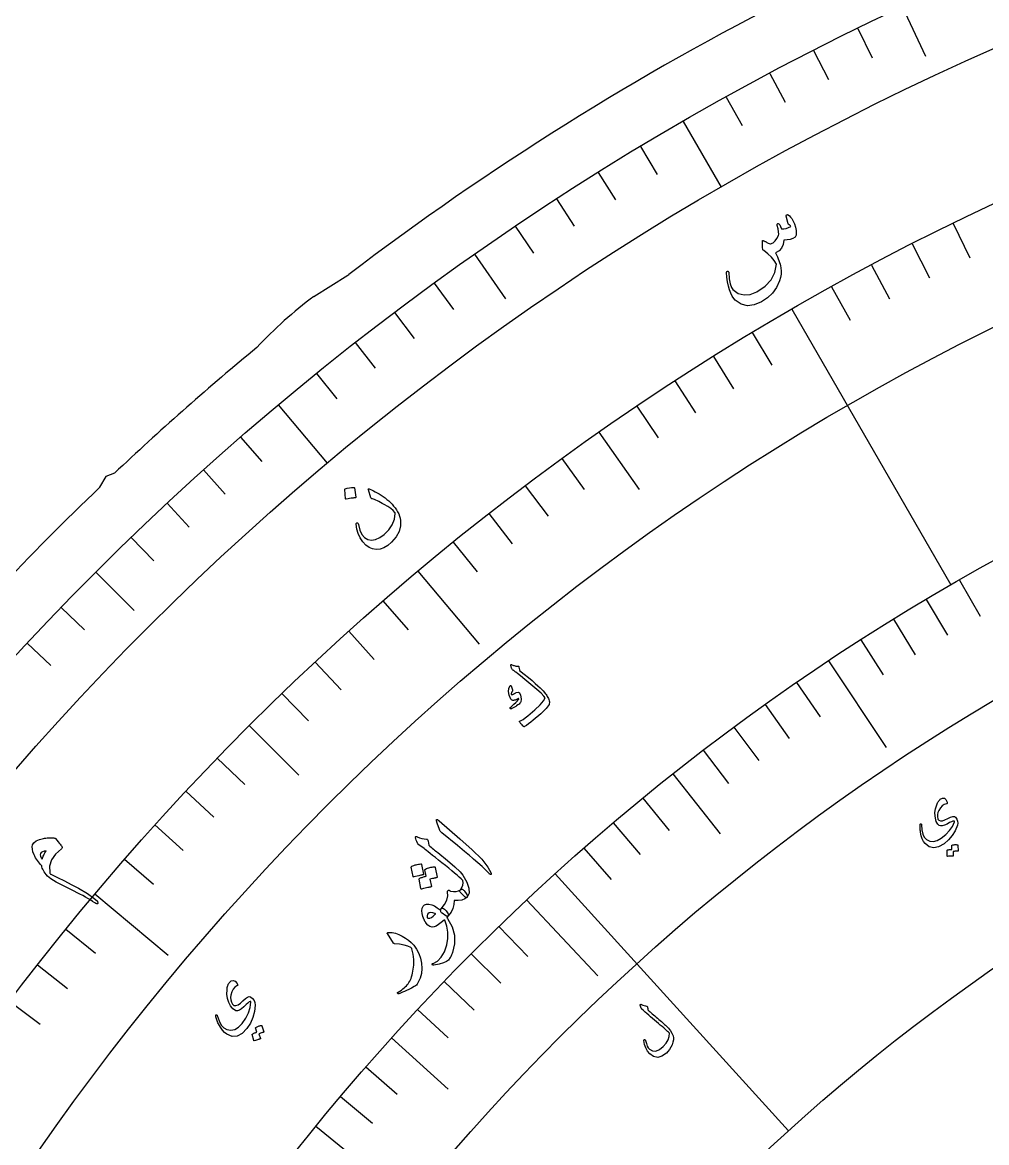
# Model space of a CAD drawing. Header units: millimetres. Extents: x -93 to 93, y -93 to 102.
# Drawn here: x -66.44 to -35.63, y 45.86 to 81.67 of the extents above; entities that cross this region are included whole.
import ezdxf

# ---------------------------------------------------------------- set-up
doc = ezdxf.new("R2010")
doc.units = ezdxf.units.MM
for name, color, linetype in [('CUT_OUTER', 1, 'Continuous'), ('ENGRAVE', 7, 'Continuous'), ('ENGRAVE_FINE', 8, 'Continuous'), ('TEXT', 5, 'Continuous')]:
    doc.layers.add(name, color=color, linetype=linetype)

msp = doc.modelspace()

# ---------------------------------------------------------------- linework, layer by layer
at = {"layer": 'CUT_OUTER'}
for points in [[(-57.128, 72.9111), (-56.0449, 73.588), (-56.0098, 73.6149)], [(-63.966, 66.8171), (-63.7685, 67.1556), (-63.7666, 67.1586), (-63.7634, 67.16), (-63.4906, 67.2691), (-63.3702, 67.383)]]:
    msp.add_lwpolyline(points, dxfattribs=at)
for centre, radius, start, end in [((-0.0257, 0.0372), 92.4549, 116.82301, 127.266913), ((-48.5556, 61.4933), 14.2778, 126.89905, 136.71854), ((-0.2632, 0.2886), 92.1095, 129.578812, 133.245914), ((-0.9054, 0.898), 91.2248, 133.730394, 136.660394)]:
    msp.add_arc(centre, radius, start, end, dxfattribs=at)
at = {"layer": 'ENGRAVE'}
for points in [[(-38.3103, 82.1568), (-37.5774, 80.5849)], [(-45.325, 78.5052), (-44.1109, 76.4024)], [(-51.9947, 74.2561), (-50.9999, 72.8354)], [(-41.8562, 72.4972), (-36.7687, 63.6853)], [(-58.2687, 69.4419), (-56.7079, 67.5819)], [(-48.0155, 68.5733), (-46.7316, 66.7396)], [(-64.0992, 64.0992), (-62.8728, 62.8728)], [(-53.8094, 64.1275), (-51.8472, 61.7891)], [(-40.6785, 61.262), (-38.8364, 58.4878)], [(-59.1937, 59.1937), (-57.6108, 57.6108)], [(-45.659, 57.6456), (-44.1428, 55.7314)], [(-49.4204, 54.4554), (-41.9607, 46.2357)], [(-64.1275, 53.8094), (-61.7891, 51.8472)], [(-50.3275, 53.6182), (-48.0485, 51.1902)], [(-54.6501, 49.2049), (-52.8353, 47.571)]]:
    msp.add_lwpolyline(points, dxfattribs=at)
for radius in [90.65, 90.65, 88.2219, 83.7125, 83.7125, 80.1513, 73.5375, 73.5375, 69.6525, 62.4375, 62.4375]:
    msp.add_circle((0, 0), radius, dxfattribs=at)
at = {"layer": 'ENGRAVE_FINE'}
for points in [[(-39.7383, 81.4757), (-39.2822, 80.5404)], [(-41.1542, 80.7697), (-40.6818, 79.8425)], [(-42.5576, 80.0392), (-42.0691, 79.1204)], [(-43.948, 79.2843), (-43.4435, 78.3741)], [(-46.6882, 77.7022), (-46.1522, 76.8102)], [(-48.0372, 76.8756), (-47.4857, 75.9931)], [(-49.3715, 76.0255), (-48.8048, 75.1527)], [(-36.6971, 75.2403), (-36.1619, 74.1429)], [(-50.6908, 75.1523), (-50.1089, 74.2895)], [(-38.0047, 74.5884), (-37.4504, 73.5005)], [(-39.3006, 73.9138), (-38.7274, 72.8357)], [(-53.2827, 73.3374), (-52.6711, 72.4955)], [(-40.5846, 73.2166), (-39.9927, 72.1487)], [(-54.5545, 72.3963), (-53.9283, 71.5652)], [(-43.1151, 71.7556), (-42.4863, 70.709)], [(-55.8097, 71.4332), (-55.169, 70.6132)], [(-44.3609, 70.9922), (-43.7138, 69.9568)], [(-57.0479, 70.4483), (-56.393, 69.6396)], [(-45.5931, 70.2072), (-44.9281, 69.1832)], [(-46.8114, 69.4008), (-46.1287, 68.3886)], [(-59.4718, 68.4144), (-58.789, 67.6291)], [(-49.205, 67.7248), (-48.4873, 66.737)], [(-60.6567, 67.3661), (-59.9604, 66.5927)], [(-50.3794, 66.8558), (-49.6446, 65.8806)], [(-61.8232, 66.2972), (-61.1134, 65.5361)], [(-51.5386, 65.9664), (-50.7868, 65.0042)], [(-62.9708, 65.2082), (-62.2479, 64.4596)], [(-52.682, 65.0568), (-51.9136, 64.1079)], [(-36.4931, 63.8437), (-35.8321, 62.6873)], [(-54.9203, 63.1786), (-54.1193, 62.2571)], [(-37.555, 63.2249), (-36.8748, 62.0797)], [(-65.2082, 62.9708), (-64.4596, 62.2479)], [(-38.6067, 62.5882), (-37.9074, 61.4545)], [(-56.0146, 62.2105), (-55.1976, 61.3031)], [(-66.2972, 61.8232), (-65.5361, 61.1134)], [(-39.648, 61.9338), (-38.9298, 60.812)], [(-57.0918, 61.2234), (-56.2591, 60.3305)], [(-41.6979, 60.5727), (-40.9426, 59.4755)], [(-58.1516, 60.2177), (-57.3034, 59.3394)], [(-42.7059, 59.8663), (-41.9324, 58.7819)], [(-43.7023, 59.1428), (-42.9107, 58.0716)], [(-44.6868, 58.4026), (-43.8773, 57.3447)], [(-60.2177, 58.1516), (-59.3394, 57.3034)], [(-61.2234, 57.0918), (-60.3305, 56.2591)], [(-46.6188, 56.8723), (-45.7744, 55.8421)], [(-62.2105, 56.0146), (-61.3031, 55.1976)], [(-47.5658, 56.0826), (-46.7042, 55.0668)], [(-48.4998, 55.2769), (-47.6213, 54.2757)], [(-63.1786, 54.9203), (-62.2571, 54.1193)], [(-65.0568, 52.682), (-64.1079, 51.9136)], [(-51.2207, 52.7655), (-50.293, 51.8098)], [(-52.0999, 51.8976), (-51.1562, 50.9576)], [(-65.9664, 51.5386), (-65.0042, 50.7868)], [(-52.9647, 51.0148), (-52.0053, 50.0907)], [(-66.8558, 50.3794), (-65.8806, 49.6446)], [(-53.8148, 50.1171), (-52.8401, 49.2093)], [(-55.4703, 48.2784), (-54.4656, 47.404)], [(-56.2751, 47.3379), (-55.2558, 46.4804)], [(-57.0643, 46.3835), (-56.0307, 45.5433)]]:
    msp.add_lwpolyline(points, dxfattribs=at)
at = {"layer": 'TEXT'}
for points in [[(-42.0306, 75.4708), (-42.0326, 75.4865), (-42.031, 75.4993), (-42.026, 75.5092), (-42.0174, 75.5164), (-42.0043, 75.5218), (-41.9914, 75.5232), (-41.9787, 75.5207), (-41.9662, 75.5143), (-41.9292, 75.4871), (-41.8921, 75.4484), (-41.8549, 75.3983), (-41.8177, 75.3368), (-41.7671, 75.2306), (-41.7322, 75.1225), (-41.7128, 75.0123), (-41.709, 74.9002), (-41.7126, 74.8707), (-41.7203, 74.8451), (-41.7321, 74.8234), (-41.748, 74.8057), (-41.8167, 74.7614), (-41.9003, 74.731), (-41.999, 74.7147), (-42.1129, 74.7122), (-42.1295, 74.5697), (-42.1784, 74.4535), (-42.2598, 74.3634), (-42.3735, 74.2993), (-42.3423, 74.236), (-42.3141, 74.1741), (-42.2888, 74.1136), (-42.2664, 74.0546), (-42.2468, 73.9966), (-42.2298, 73.9393), (-42.2153, 73.8828), (-42.2033, 73.827), (-42.1894, 73.7218), (-42.1913, 73.6163), (-42.2091, 73.5103), (-42.2426, 73.4038), (-42.344, 73.1958), (-42.4736, 73.0153), (-42.6316, 72.8622), (-42.8181, 72.7362), (-43.0537, 72.6376), (-43.2724, 72.6138), (-43.4745, 72.6651), (-43.6603, 72.7917), (-43.7091, 72.8482), (-43.7556, 72.9216), (-43.7997, 73.012), (-43.8414, 73.1195), (-43.8785, 73.2424), (-43.907, 73.3763), (-43.9269, 73.5211), (-43.938, 73.677), (-43.9377, 73.6874), (-43.9349, 73.6963), (-43.9299, 73.7037), (-43.9224, 73.7096), (-43.9139, 73.7137), (-43.9057, 73.7157), (-43.8976, 73.7157), (-43.8898, 73.7135), (-43.8821, 73.7081), (-43.8765, 73.701), (-43.8727, 73.6923), (-43.871, 73.6819), (-43.8525, 73.4767), (-43.8236, 73.3162), (-43.7843, 73.2002), (-43.7348, 73.1288), (-43.5649, 73.0077), (-43.3808, 72.9557), (-43.1824, 72.9726), (-42.9694, 73.0583), (-42.7058, 73.2363), (-42.5143, 73.4418), (-42.3946, 73.6754), (-42.3467, 73.9374), (-42.4139, 74.0535), (-42.5032, 74.1655), (-42.6148, 74.2734), (-42.7488, 74.3772), (-42.7637, 74.3869), (-42.7746, 74.397), (-42.7814, 74.4076), (-42.7841, 74.4185), (-42.7871, 74.4598), (-42.7896, 74.4987), (-42.7918, 74.5352), (-42.7935, 74.5692), (-42.7945, 74.6005), (-42.7948, 74.6287), (-42.7941, 74.6537), (-42.7927, 74.6756), (-42.7905, 74.6858), (-42.7857, 74.6921), (-42.7783, 74.6947), (-42.7682, 74.6935), (-42.7622, 74.6916), (-42.7536, 74.6884), (-42.7423, 74.6838), (-42.7283, 74.6778), (-42.7119, 74.6704), (-42.6936, 74.6611), (-42.6733, 74.6501), (-42.6511, 74.6373), (-42.6071, 74.6134), (-42.5725, 74.5975), (-42.5473, 74.5897), (-42.5316, 74.5901), (-42.4524, 74.6267), (-42.3842, 74.6826), (-42.3267, 74.7576), (-42.2801, 74.8519), (-42.2718, 74.9017), (-42.2763, 74.973), (-42.2933, 75.0661), (-42.323, 75.1807), (-42.3257, 75.1916), (-42.3255, 75.2023), (-42.3222, 75.2128), (-42.3159, 75.223), (-42.3091, 75.2312), (-42.3015, 75.2369), (-42.293, 75.2402), (-42.2837, 75.2412), (-42.2623, 75.2292), (-42.2388, 75.1974), (-42.2133, 75.1456), (-42.1858, 75.0738), (-42.1065, 75.0709), (-42.0302, 75.0826), (-41.9568, 75.1088), (-41.8862, 75.1496), (-41.899, 75.1704), (-41.9114, 75.1862), (-41.9234, 75.197), (-41.935, 75.2027), (-41.9472, 75.2074), (-41.9565, 75.2137), (-41.9629, 75.2216), (-41.9663, 75.2312)], [(-56.1438, 66.7352), (-56.1432, 66.7411), (-56.1403, 66.7469), (-56.135, 66.7524), (-56.1273, 66.7578), (-56.0598, 66.7801), (-55.9915, 66.7954), (-55.9224, 66.8038), (-55.8524, 66.8051), (-55.8441, 66.8034), (-55.838, 66.7997), (-55.8342, 66.7942), (-55.8327, 66.7867), (-55.7916, 66.4898), (-55.7922, 66.4814), (-55.7971, 66.4754), (-55.8063, 66.4718), (-55.8197, 66.4707), (-55.8312, 66.4697), (-55.8492, 66.4677), (-55.8735, 66.4647), (-55.9041, 66.4608), (-55.9415, 66.4556), (-55.9858, 66.4488), (-56.0372, 66.4405), (-56.0956, 66.4306), (-56.104, 66.43), (-56.1098, 66.4317), (-56.113, 66.4355), (-56.1137, 66.4415)], [(-55.3415, 66.7521), (-55.2837, 66.7267), (-55.2251, 66.6989), (-55.1654, 66.6685), (-55.1049, 66.6356), (-55.0435, 66.5997), (-54.9813, 66.56), (-54.9183, 66.5167), (-54.8545, 66.4697), (-54.793, 66.4212), (-54.7348, 66.3708), (-54.6799, 66.3184), (-54.6284, 66.2641), (-54.58, 66.2078), (-54.5347, 66.1492), (-54.4924, 66.0884), (-54.4531, 66.0253), (-54.4165, 65.9554), (-54.388, 65.8862), (-54.3677, 65.8179), (-54.3556, 65.7504), (-54.357, 65.5728), (-54.4063, 65.3969), (-54.5033, 65.2227), (-54.6481, 65.0499), (-54.7684, 64.9435), (-54.8897, 64.8692), (-55.0123, 64.8269), (-55.1362, 64.8167), (-55.2546, 64.8383), (-55.3652, 64.8872), (-55.4683, 64.9634), (-55.5637, 65.0671), (-55.6461, 65.1929), (-55.7084, 65.328), (-55.7506, 65.4727), (-55.7725, 65.6268), (-55.7722, 65.6468), (-55.7678, 65.6615), (-55.7595, 65.6707), (-55.7471, 65.6747), (-55.7319, 65.6739), (-55.72, 65.6648), (-55.7115, 65.6473), (-55.7064, 65.6215), (-55.6623, 65.4416), (-55.5968, 65.3013), (-55.5099, 65.2006), (-55.4018, 65.1392), (-55.2821, 65.1181), (-55.1553, 65.138), (-55.0214, 65.1987), (-54.8801, 65.3002), (-54.7328, 65.4507), (-54.6248, 65.6129), (-54.5562, 65.787), (-54.5268, 65.9732), (-54.5273, 65.9784), (-54.5299, 65.9847), (-54.5343, 65.9921), (-54.5408, 66.0006), (-54.5979, 66.0621), (-54.6737, 66.126), (-54.7683, 66.1922), (-54.8818, 66.2607), (-54.941, 66.2934), (-54.9968, 66.3232), (-55.0492, 66.3502), (-55.0981, 66.3743), (-55.1437, 66.3953), (-55.1858, 66.4128), (-55.2246, 66.4269), (-55.26, 66.4376), (-55.2777, 66.4437), (-55.2914, 66.4516), (-55.301, 66.4613), (-55.3067, 66.4726), (-55.3869, 66.7275), (-55.3888, 66.7446), (-55.3818, 66.7545), (-55.3661, 66.757), (-55.3415, 66.7521)], [(-50.799, 61.1345), (-50.7731, 61.124), (-50.7476, 61.1148), (-50.7226, 61.107), (-50.6978, 61.1005), (-50.6734, 61.0955), (-50.6491, 61.092), (-50.625, 61.0901), (-50.601, 61.0898), (-50.59, 61.0875), (-50.5817, 61.0811), (-50.5761, 61.0707), (-50.5732, 61.0561), (-50.5615, 60.9763), (-50.5599, 60.9679), (-50.5581, 60.9612), (-50.5561, 60.9561), (-50.554, 60.9527), (-50.4056, 60.8336), (-50.2727, 60.7251), (-50.155, 60.6273), (-50.0526, 60.54), (-49.9658, 60.4634), (-49.8945, 60.3976), (-49.8389, 60.3425), (-49.7989, 60.2981), (-49.7272, 60.2113), (-49.7061, 60.1825), (-49.6861, 60.1525), (-49.6674, 60.1213), (-49.6499, 60.0889), (-49.6338, 60.0552), (-49.6191, 60.0201), (-49.6059, 59.9837), (-49.594, 59.9458), (-49.6124, 59.8599), (-49.7056, 59.7346), (-49.8732, 59.5694), (-50.1149, 59.3638), (-50.1928, 59.3025), (-50.2665, 59.2476), (-50.3359, 59.1991), (-50.4012, 59.1572), (-50.4084, 59.1549), (-50.4151, 59.1551), (-50.4212, 59.1576), (-50.4268, 59.1625), (-50.4512, 59.188), (-50.4732, 59.2113), (-50.4928, 59.2325), (-50.5101, 59.2515), (-50.5252, 59.2687), (-50.5383, 59.2841), (-50.5493, 59.2979), (-50.5584, 59.31), (-50.5631, 59.3171), (-50.5639, 59.3226), (-50.5608, 59.3266), (-50.5537, 59.3291), (-50.5023, 59.3515), (-50.442, 59.3871), (-50.3727, 59.436), (-50.2942, 59.4981), (-50.0659, 59.6905), (-49.8958, 59.8513), (-49.7843, 59.9808), (-49.7315, 60.0796), (-49.7762, 60.1334), (-49.8682, 60.2222), (-50.0076, 60.346), (-50.1944, 60.5046), (-50.3832, 60.662), (-50.5267, 60.7805), (-50.6248, 60.86), (-50.6775, 60.9008), (-50.6924, 60.9116), (-50.7063, 60.9217), (-50.7192, 60.9311), (-50.7312, 60.9398), (-50.7421, 60.9477), (-50.7519, 60.9547), (-50.7606, 60.9608), (-50.7681, 60.9659), (-50.7835, 60.978), (-50.7956, 60.9916), (-50.8045, 61.0068), (-50.8101, 61.0236), (-50.8318, 61.1192), (-50.8328, 61.126), (-50.8322, 61.1315), (-50.8301, 61.1357), (-50.8266, 61.1384), (-50.8204, 61.1397), (-50.8137, 61.1394), (-50.8066, 61.1377), (-50.799, 61.1345)], [(-50.8519, 60.4674), (-50.8482, 60.4697), (-50.8442, 60.4708), (-50.8399, 60.4707), (-50.8353, 60.4693), (-50.8323, 60.4671), (-50.8296, 60.4643), (-50.8272, 60.461), (-50.825, 60.457), (-50.7839, 60.3324), (-50.7805, 60.3192), (-50.7791, 60.3079), (-50.7799, 60.2986), (-50.7827, 60.2914), (-50.7997, 60.2664), (-50.8117, 60.2422), (-50.8187, 60.2188), (-50.8207, 60.1962), (-50.8177, 60.1878), (-50.8087, 60.1838), (-50.7935, 60.1842), (-50.7722, 60.1891), (-50.7594, 60.194), (-50.7465, 60.1995), (-50.7334, 60.2054), (-50.7202, 60.2118), (-50.7067, 60.2189), (-50.6929, 60.2266), (-50.6787, 60.235), (-50.6641, 60.244), (-50.6035, 60.2633), (-50.5571, 60.2372), (-50.5248, 60.1659), (-50.5064, 60.0494), (-50.5063, 60.0103), (-50.51, 59.9766), (-50.5175, 59.9483), (-50.5287, 59.9255), (-50.5449, 59.9049), (-50.5706, 59.8804), (-50.6058, 59.852), (-50.6505, 59.8196), (-50.6737, 59.8035), (-50.6964, 59.789), (-50.7185, 59.7761), (-50.7401, 59.7648), (-50.7608, 59.7547), (-50.7805, 59.7455), (-50.799, 59.7373), (-50.8165, 59.73), (-50.8289, 59.7275), (-50.8395, 59.7277), (-50.8483, 59.7306), (-50.8551, 59.7363), (-50.8599, 59.7441), (-50.8608, 59.7518), (-50.8578, 59.7595), (-50.851, 59.767), (-50.8279, 59.7895), (-50.8013, 59.8145), (-50.7711, 59.8422), (-50.7375, 59.8723), (-50.6748, 59.9286), (-50.6278, 59.9749), (-50.5965, 60.0113), (-50.581, 60.0377), (-50.5799, 60.0422), (-50.5807, 60.0462), (-50.5833, 60.0498), (-50.5879, 60.0529), (-50.5915, 60.0542), (-50.5964, 60.0541), (-50.6023, 60.0526), (-50.6094, 60.0498), (-50.671, 60.0189), (-50.6976, 60.007), (-50.7226, 59.9994), (-50.7459, 59.9962), (-50.7677, 59.9973), (-50.7893, 60.002), (-50.807, 60.0107), (-50.821, 60.0234), (-50.8311, 60.04), (-50.8827, 60.1664), (-50.9034, 60.2798), (-50.8931, 60.3801), (-50.8519, 60.4674)], [(-36.9133, 56.6862), (-36.9824, 56.6681), (-37.0463, 56.6275), (-37.1049, 56.5643), (-37.1579, 56.4787), (-37.1841, 56.413), (-37.1978, 56.3461), (-37.199, 56.278), (-37.1878, 56.2088), (-37.1831, 56.1965), (-37.176, 56.1853), (-37.1664, 56.175), (-37.1543, 56.1658), (-37.1021, 56.1468), (-37.0372, 56.1492), (-36.9597, 56.1731), (-36.8695, 56.2183), (-36.781, 56.2637), (-36.7103, 56.2869), (-36.6577, 56.288), (-36.623, 56.2671), (-36.5797, 56.2043), (-36.5552, 56.1392), (-36.5493, 56.072), (-36.5621, 56.0026), (-36.6329, 55.8294), (-36.7268, 55.674), (-36.8441, 55.5362), (-36.9848, 55.4157), (-37.1594, 55.3158), (-37.3182, 55.2826), (-37.4613, 55.3162), (-37.5891, 55.417), (-37.6392, 55.4858), (-37.681, 55.5692), (-37.7143, 55.6671), (-37.7392, 55.7795), (-37.7436, 55.8125), (-37.7471, 55.8448), (-37.7497, 55.8764), (-37.7513, 55.9074), (-37.752, 55.938), (-37.7517, 55.9683), (-37.7504, 55.9983), (-37.7481, 56.028), (-37.7453, 56.0416), (-37.7401, 56.0498), (-37.7326, 56.0527), (-37.7227, 56.0502), (-37.7143, 56.0445), (-37.7083, 56.0372), (-37.7047, 56.0283), (-37.7035, 56.0178), (-37.6974, 55.855), (-37.6696, 55.7232), (-37.6205, 55.6221), (-37.5501, 55.5519), (-37.442, 55.5007), (-37.3273, 55.4905), (-37.2059, 55.521), (-37.0777, 55.5923), (-36.93, 55.7085), (-36.8106, 55.8339), (-36.7195, 55.9687), (-36.6565, 56.1131), (-36.6539, 56.1235), (-36.6554, 56.1313), (-36.661, 56.1364), (-36.6707, 56.1387), (-36.7015, 56.1348), (-36.7484, 56.1179), (-36.8112, 56.088), (-36.89, 56.0449), (-36.9722, 56.0042), (-37.0418, 55.9835), (-37.099, 55.9829), (-37.1436, 56.0025), (-37.1805, 56.0359), (-37.2112, 56.0761), (-37.2359, 56.1232), (-37.2545, 56.1771), (-37.2755, 56.2933), (-37.2766, 56.4123), (-37.2577, 56.5341), (-37.2186, 56.6588), (-37.2069, 56.6899), (-37.1943, 56.7184), (-37.181, 56.7443), (-37.1669, 56.7676), (-37.1522, 56.7883), (-37.1371, 56.8065), (-37.1215, 56.8221), (-37.1056, 56.8351), (-37.0344, 56.8727), (-36.9742, 56.8703), (-36.9251, 56.8279), (-36.887, 56.7457), (-36.8819, 56.7202), (-36.8846, 56.7018), (-36.8951, 56.6905), (-36.9133, 56.6862)], [(-53.191, 56.077), (-53.211, 56.1486), (-53.2066, 56.1845), (-53.1778, 56.1849), (-53.1247, 56.1496), (-52.4668, 55.5744), (-52.0647, 55.2196), (-51.7642, 54.9167), (-51.5648, 54.6662), (-51.4661, 54.4682), (-51.4626, 54.4476), (-51.4637, 54.4337), (-51.4694, 54.4266), (-51.4796, 54.4261), (-51.4912, 54.4295), (-51.5037, 54.4363), (-51.5171, 54.4465), (-51.5313, 54.4603), (-51.637, 54.572), (-51.7542, 54.6856), (-51.8831, 54.8011), (-52.0235, 54.9184), (-52.0595, 54.9497), (-52.1579, 55.0332), (-52.3188, 55.1688), (-52.5421, 55.3564), (-53.0422, 55.7678), (-53.0671, 55.7913), (-53.0875, 55.8154), (-53.1035, 55.84), (-53.1149, 55.8652)], [(-65.8289, 54.7061), (-65.8642, 54.7471), (-65.8983, 54.7892), (-65.9314, 54.8323), (-65.9633, 54.8764), (-65.9935, 54.9215), (-66.0215, 54.9678), (-66.0471, 55.0151), (-66.0705, 55.0636), (-66.107, 55.1584), (-66.1273, 55.242), (-66.1314, 55.3143), (-66.1192, 55.3754), (-66.0769, 55.4484), (-66.005, 55.5076), (-65.9038, 55.5529), (-65.7731, 55.5843), (-65.7345, 55.5906), (-65.6957, 55.5957), (-65.6568, 55.5996), (-65.6179, 55.6022), (-65.5787, 55.6039), (-65.5391, 55.6046), (-65.4992, 55.6045), (-65.459, 55.6035), (-65.4367, 55.6017), (-65.4175, 55.5968), (-65.4013, 55.5891), (-65.3882, 55.5785), (-65.3435, 55.5257), (-65.3039, 55.4784), (-65.2693, 55.4364), (-65.2397, 55.3997), (-65.2154, 55.3691), (-65.1969, 55.3449), (-65.1841, 55.3272), (-65.177, 55.316), (-65.1716, 55.2985), (-65.1725, 55.2826), (-65.1797, 55.2683), (-65.1933, 55.2555), (-65.3874, 55.082), (-65.5153, 54.8967), (-65.5768, 54.7001), (-65.5719, 54.4925), (-65.5661, 54.4733), (-65.5574, 54.4577), (-65.5457, 54.4456), (-65.5311, 54.437), (-65.3206, 54.338), (-65.1048, 54.2309), (-64.8837, 54.1158), (-64.6573, 53.9926), (-64.3599, 53.8183), (-64.1572, 53.679), (-64.049, 53.5753), (-64.0353, 53.5071), (-64.0498, 53.4962), (-64.071, 53.4956), (-64.0988, 53.5053), (-64.1332, 53.5253), (-64.2012, 53.5717), (-64.2735, 53.618), (-64.3503, 53.6642), (-64.4315, 53.7104), (-64.5166, 53.7566), (-64.6054, 53.8031), (-64.6977, 53.8499), (-64.7936, 53.8969), (-65.1155, 54.0544), (-65.3638, 54.1873), (-65.5384, 54.2957), (-65.6392, 54.38), (-65.6802, 54.4262), (-65.7161, 54.4712), (-65.7467, 54.5149), (-65.7722, 54.5572), (-65.793, 54.5978), (-65.8093, 54.6362), (-65.8213, 54.6722), (-65.8289, 54.7061)], [(-53.8161, 55.4279), (-53.8388, 55.4866), (-53.8571, 55.5328), (-53.871, 55.5667), (-53.8804, 55.5882), (-53.8856, 55.6026), (-53.8866, 55.6155), (-53.8836, 55.6268), (-53.8765, 55.6364), (-53.8653, 55.6442), (-53.8527, 55.6471), (-53.8386, 55.6453), (-53.8231, 55.6387), (-53.7484, 55.605), (-53.6748, 55.5808), (-53.6022, 55.566), (-53.5307, 55.5607), (-53.5092, 55.5577), (-53.493, 55.5464), (-53.4822, 55.527), (-53.4766, 55.4994), (-53.4575, 55.3649), (-53.4194, 55.3332), (-53.3819, 55.3022), (-53.345, 55.2717), (-53.3088, 55.242), (-53.2731, 55.2128), (-53.2381, 55.1843), (-53.2037, 55.1564), (-53.1699, 55.1292), (-52.8576, 54.8766), (-52.6198, 54.6731), (-52.4562, 54.5188), (-52.3667, 54.414), (-52.2417, 54.1878), (-52.1762, 53.9947), (-52.1703, 53.8346), (-52.224, 53.7073), (-52.2265, 53.7048), (-52.229, 53.7024), (-52.2315, 53.6999), (-52.2341, 53.6975), (-52.263, 53.6972), (-52.3045, 53.7206), (-52.3586, 53.7676), (-52.4253, 53.8384), (-52.448, 53.8664), (-52.4592, 53.8921), (-52.4587, 53.9154), (-52.4468, 53.9364), (-52.3949, 54.0118), (-52.364, 54.0872), (-52.3539, 54.1627), (-52.3648, 54.2383), (-52.4186, 54.2897), (-52.4812, 54.3467), (-52.5527, 54.4094), (-52.6331, 54.4777), (-52.7219, 54.5515), (-52.8186, 54.6306), (-52.9233, 54.7149), (-53.0359, 54.8044), (-53.1459, 54.8932), (-53.245, 54.9727), (-53.3333, 55.0428), (-53.4108, 55.1037), (-53.4772, 55.1556), (-53.532, 55.1989), (-53.5754, 55.2335), (-53.6072, 55.2595), (-53.7742, 55.3795), (-53.7889, 55.3931), (-53.8008, 55.4057), (-53.8098, 55.4173), (-53.8161, 55.4279)], [(-65.8129, 54.9185), (-65.803, 54.9504), (-65.7912, 54.983), (-65.7775, 55.0162), (-65.7619, 55.0499), (-65.7445, 55.0842), (-65.7256, 55.1187), (-65.705, 55.1535), (-65.6827, 55.1885), (-65.7537, 55.1725), (-65.8077, 55.1527), (-65.8448, 55.1289), (-65.8649, 55.1013), (-65.8757, 55.0574), (-65.8706, 55.0124), (-65.8497, 54.966), (-65.8129, 54.9185)], [(-36.7371, 55.3598), (-36.7364, 55.3634), (-36.7343, 55.3667), (-36.7307, 55.3697), (-36.7257, 55.3724), (-36.7046, 55.3771), (-36.6835, 55.3809), (-36.6626, 55.3836), (-36.6418, 55.3854), (-36.6209, 55.386), (-36.5997, 55.3856), (-36.5783, 55.3841), (-36.5567, 55.3815), (-36.5516, 55.3797), (-36.5479, 55.3767), (-36.5456, 55.3724), (-36.5446, 55.367), (-36.5392, 55.1802), (-36.5403, 55.177), (-36.5436, 55.1748), (-36.5492, 55.1736), (-36.5569, 55.1735), (-36.5628, 55.1742), (-36.5718, 55.1746), (-36.584, 55.1746), (-36.5993, 55.1743), (-36.6179, 55.1736), (-36.64, 55.1726), (-36.6656, 55.1713), (-36.6948, 55.1698), (-36.6913, 55.024), (-36.6922, 55.0189), (-36.6955, 55.0155), (-36.7013, 55.014), (-36.7095, 55.0144), (-36.7166, 55.0146), (-36.7277, 55.0148), (-36.7426, 55.0149), (-36.7615, 55.0148), (-36.7846, 55.0145), (-36.812, 55.0137), (-36.8438, 55.0126), (-36.8799, 55.011), (-36.8843, 55.0118), (-36.8872, 55.0136), (-36.8886, 55.0164), (-36.8886, 55.0202), (-36.8897, 55.2029), (-36.8891, 55.2065), (-36.8869, 55.2098), (-36.8834, 55.2128), (-36.8784, 55.2156), (-36.8609, 55.2204), (-36.8433, 55.2242), (-36.8257, 55.2269), (-36.808, 55.2286), (-36.7903, 55.2294), (-36.7726, 55.2293), (-36.755, 55.2284), (-36.7375, 55.2266)], [(-54.0139, 54.6675), (-54.0138, 54.6739), (-54.0112, 54.6802), (-54.006, 54.6866), (-53.9984, 54.6929), (-53.9639, 54.7085), (-53.9292, 54.7224), (-53.8945, 54.7346), (-53.8596, 54.7449), (-53.8242, 54.7535), (-53.7881, 54.7604), (-53.7513, 54.7655), (-53.7137, 54.7688), (-53.7025, 54.7677), (-53.6941, 54.7643), (-53.6887, 54.7588), (-53.6861, 54.751), (-53.6201, 54.4375), (-53.6212, 54.4297), (-53.6266, 54.4237), (-53.6364, 54.4196), (-53.6507, 54.4174), (-53.6628, 54.4154), (-53.6817, 54.4118), (-53.7071, 54.4066), (-53.7393, 54.3998), (-53.7784, 54.3911), (-53.8248, 54.3802), (-53.8784, 54.367), (-53.9394, 54.3515), (-53.9483, 54.3503), (-53.9546, 54.3515), (-53.9583, 54.3553), (-53.9595, 54.3616)], [(-53.5777, 54.5788), (-53.5776, 54.5852), (-53.575, 54.5915), (-53.5698, 54.5978), (-53.5622, 54.604), (-53.5277, 54.6195), (-53.4932, 54.6331), (-53.4585, 54.645), (-53.4237, 54.6552), (-53.3884, 54.6636), (-53.3524, 54.6702), (-53.3156, 54.6751), (-53.2781, 54.6782), (-53.269, 54.6768), (-53.2618, 54.673), (-53.2565, 54.6666), (-53.2532, 54.6578), (-53.1876, 54.3447), (-53.1885, 54.3389), (-53.1934, 54.334), (-53.2025, 54.3301), (-53.2156, 54.3272), (-53.2243, 54.3255), (-53.238, 54.3227), (-53.2565, 54.3188), (-53.28, 54.3138), (-53.3082, 54.3076), (-53.3409, 54.3), (-53.3783, 54.291), (-53.4203, 54.2805), (-53.3697, 54.0511), (-53.3707, 54.0433), (-53.3761, 54.0373), (-53.3859, 54.0332), (-53.4001, 54.0311), (-53.4122, 54.0291), (-53.431, 54.0255), (-53.4564, 54.0204), (-53.4884, 54.0137), (-53.5273, 54.0051), (-53.5735, 53.9943), (-53.627, 53.9812), (-53.6877, 53.9659), (-53.6954, 53.9658), (-53.7009, 53.9678), (-53.7042, 53.972), (-53.7053, 53.9785), (-53.7608, 54.2837), (-53.7607, 54.29), (-53.7581, 54.2963), (-53.753, 54.3026), (-53.7454, 54.3089), (-53.7211, 54.32), (-53.6965, 54.3304), (-53.6716, 54.3401), (-53.6465, 54.3492), (-53.621, 54.3574), (-53.5952, 54.3643), (-53.5691, 54.3699), (-53.5427, 54.3743)], [(-52.4468, 53.9364), (-52.4203, 53.9494), (-52.3989, 53.9569), (-52.3826, 53.9588), (-52.3714, 53.9552), (-52.3584, 53.9455), (-52.3441, 53.9321), (-52.3287, 53.915), (-52.312, 53.894), (-52.2622, 53.8233), (-52.2309, 53.7687), (-52.2181, 53.73), (-52.224, 53.7073), (-52.3015, 53.6507), (-52.3979, 53.6133), (-52.5133, 53.5952), (-52.6476, 53.5961), (-52.6515, 53.4705), (-52.6843, 53.3469), (-52.7459, 53.2251), (-52.8362, 53.105), (-52.85, 53.0961), (-52.8662, 53.094), (-52.885, 53.0988), (-52.9063, 53.1105), (-53.0315, 53.1962), (-53.0455, 53.2058), (-53.0572, 53.2195), (-53.0668, 53.2372), (-53.0742, 53.259), (-53.0771, 53.2786), (-53.0761, 53.2972), (-53.0709, 53.3149), (-53.0616, 53.3316), (-52.9537, 53.4763), (-52.883, 53.6135), (-52.8496, 53.7436), (-52.8536, 53.8666), (-52.8554, 53.8823), (-52.8534, 53.8967), (-52.8476, 53.9098), (-52.8381, 53.9216), (-52.8267, 53.93), (-52.8154, 53.9327), (-52.8041, 53.9297), (-52.7929, 53.9211), (-52.7833, 53.9119), (-52.7743, 53.9046), (-52.7658, 53.8992), (-52.758, 53.8956), (-52.6653, 53.886), (-52.5826, 53.8896), (-52.5097, 53.9064), (-52.4468, 53.9364)], [(-52.8586, 53.0277), (-52.7104, 52.7627), (-52.6344, 52.4924), (-52.6303, 52.2168), (-52.6976, 51.9356), (-52.7111, 51.9003), (-52.7252, 51.8665), (-52.7402, 51.834), (-52.756, 51.8029), (-52.7725, 51.7735), (-52.7899, 51.7461), (-52.8081, 51.7208), (-52.827, 51.6974), (-52.887, 51.6516), (-52.9846, 51.6085), (-53.1198, 51.5678), (-53.2927, 51.5293), (-53.3138, 51.5276), (-53.33, 51.5303), (-53.3414, 51.5374), (-53.348, 51.5488), (-53.3492, 51.5616), (-53.3448, 51.5725), (-53.3348, 51.5816), (-53.3191, 51.5888), (-53.1755, 51.664), (-53.0552, 51.7879), (-52.9579, 51.9605), (-52.8833, 52.1823), (-52.8467, 52.3881), (-52.8452, 52.5876), (-52.8791, 52.781), (-52.9483, 52.9682), (-52.9533, 52.9723), (-52.9583, 52.9745), (-52.9633, 52.9748), (-52.9683, 52.9733), (-53.059, 52.8925), (-53.1419, 52.8294), (-53.217, 52.784), (-53.2844, 52.7563), (-53.3522, 52.7503), (-53.4184, 52.7698), (-53.483, 52.815), (-53.5459, 52.8858), (-53.5534, 52.896), (-53.5608, 52.9067), (-53.568, 52.9179), (-53.5751, 52.9295), (-53.5821, 52.9418), (-53.5894, 52.9549), (-53.5968, 52.9687), (-53.6043, 52.9833), (-53.6471, 53.0842), (-53.6713, 53.1793), (-53.6769, 53.2686), (-53.6638, 53.352), (-53.6336, 53.4208), (-53.5879, 53.4659), (-53.5268, 53.4875), (-53.4504, 53.4855), (-53.3633, 53.4634), (-53.2753, 53.4245), (-53.1865, 53.3689), (-53.0967, 53.2967), (-53.0919, 53.3017), (-53.0873, 53.3067), (-53.0831, 53.3116), (-53.0792, 53.3166), (-53.0753, 53.3216), (-53.071, 53.3266), (-53.0665, 53.3316), (-53.0616, 53.3366), (-53.0411, 53.3498), (-53.0172, 53.352), (-52.9898, 53.3433), (-52.959, 53.3235), (-52.9289, 53.298), (-52.9014, 53.2693), (-52.8764, 53.2376), (-52.8539, 53.2027), (-52.8367, 53.1694), (-52.8276, 53.1425), (-52.8266, 53.1219), (-52.8338, 53.1075), (-52.8811, 53.0603), (-52.8769, 53.0555), (-52.8717, 53.0484), (-52.8656, 53.0392), (-52.8586, 53.0277)], [(-53.2594, 53.1894), (-53.3317, 53.209), (-53.393, 53.2126), (-53.4432, 53.2002), (-53.4825, 53.1718), (-53.4973, 53.1462), (-53.5067, 53.1197), (-53.5108, 53.0922), (-53.5095, 53.0639), (-53.506, 53.0517), (-53.4981, 53.0426), (-53.4859, 53.0367), (-53.4693, 53.0339), (-53.4207, 53.0371), (-53.3679, 53.0591), (-53.3108, 53.0999), (-53.2493, 53.1593), (-53.2443, 53.1668), (-53.2443, 53.1743), (-53.2494, 53.1819), (-53.2594, 53.1894)], [(-54.7792, 52.5401), (-54.7825, 52.546), (-54.7845, 52.5513), (-54.7852, 52.556), (-54.7846, 52.5601), (-54.7783, 52.5679), (-54.7666, 52.5737), (-54.7496, 52.5774), (-54.7271, 52.579), (-54.6265, 52.5725), (-54.5235, 52.5512), (-54.4181, 52.515), (-54.3104, 52.464), (-54.2023, 52.4008), (-54.1035, 52.3305), (-54.014, 52.2532), (-53.9338, 52.1689), (-53.8455, 52.04), (-53.7755, 51.9009), (-53.7238, 51.7518), (-53.6904, 51.5926), (-53.6781, 51.4295), (-53.6926, 51.2707), (-53.734, 51.1163), (-53.8022, 50.9661), (-53.8244, 50.9295), (-53.8513, 50.8975), (-53.883, 50.87), (-53.9196, 50.8471), (-54.0106, 50.8005), (-54.0934, 50.7589), (-54.168, 50.7223), (-54.2344, 50.6908), (-54.2924, 50.6646), (-54.3419, 50.6439), (-54.383, 50.6286), (-54.4156, 50.6188), (-54.4236, 50.618), (-54.4305, 50.6184), (-54.4362, 50.6201), (-54.4407, 50.6231), (-54.4453, 50.6283), (-54.4487, 50.6341), (-54.4508, 50.6406), (-54.4518, 50.6477), (-54.4508, 50.6549), (-54.4474, 50.6616), (-54.4414, 50.6676), (-54.4329, 50.6732), (-54.3802, 50.7058), (-54.3314, 50.7385), (-54.2864, 50.7712), (-54.2453, 50.8039), (-54.2078, 50.8369), (-54.1736, 50.8706), (-54.1426, 50.905), (-54.115, 50.9401), (-54.0898, 50.9774), (-54.0662, 51.0184), (-54.0444, 51.063), (-54.0241, 51.1114), (-54.0057, 51.1636), (-53.9893, 51.2198), (-53.9748, 51.28), (-53.9622, 51.3443), (-53.9371, 51.5347), (-53.9338, 51.7159), (-53.9527, 51.8878), (-53.9939, 52.0505), (-53.9982, 52.0626), (-54.0057, 52.0741), (-54.0162, 52.0849), (-54.0299, 52.095), (-54.1273, 52.1374), (-54.2476, 52.1722), (-54.3906, 52.1992), (-54.5565, 52.2183), (-54.5656, 52.2209), (-54.5729, 52.2242), (-54.5784, 52.2281), (-54.5819, 52.2328)], [(-59.5898, 50.8712), (-59.6571, 50.8305), (-59.7119, 50.7677), (-59.7539, 50.6829), (-59.7833, 50.576), (-59.7905, 50.4986), (-59.7841, 50.4238), (-59.7642, 50.3516), (-59.7308, 50.282), (-59.7221, 50.2705), (-59.7111, 50.2609), (-59.6978, 50.253), (-59.6822, 50.247), (-59.6211, 50.2432), (-59.5535, 50.266), (-59.4791, 50.3153), (-59.398, 50.3911), (-59.3186, 50.4665), (-59.2513, 50.513), (-59.1961, 50.5306), (-59.153, 50.5193), (-59.0879, 50.4665), (-59.0417, 50.4055), (-59.0146, 50.3364), (-59.0064, 50.2592), (-59.0273, 50.0544), (-59.0782, 49.8611), (-59.1591, 49.6791), (-59.2702, 49.5082), (-59.4235, 49.3484), (-59.5807, 49.264), (-59.7423, 49.255), (-59.9084, 49.3217), (-59.9827, 49.3788), (-60.0527, 49.4538), (-60.1182, 49.5467), (-60.1793, 49.6577), (-60.1942, 49.6911), (-60.2079, 49.7241), (-60.2205, 49.7567), (-60.2319, 49.7889), (-60.2421, 49.821), (-60.2512, 49.853), (-60.2591, 49.8851), (-60.2659, 49.9171), (-60.2672, 49.9323), (-60.2642, 49.9426), (-60.2572, 49.948), (-60.246, 49.9484), (-60.2354, 49.945), (-60.2268, 49.9392), (-60.2202, 49.931), (-60.2156, 49.9203), (-60.1587, 49.7504), (-60.0884, 49.6198), (-60.0052, 49.5285), (-59.9091, 49.4762), (-59.7791, 49.4558), (-59.6549, 49.4806), (-59.5363, 49.5506), (-59.4231, 49.6657), (-59.3033, 49.8343), (-59.2163, 50.0038), (-59.162, 50.1745), (-59.1405, 50.3464), (-59.1409, 50.3582), (-59.1449, 50.366), (-59.1524, 50.3695), (-59.1635, 50.369), (-59.1947, 50.3553), (-59.2389, 50.3229), (-59.2959, 50.2717), (-59.3656, 50.2017), (-59.4397, 50.1332), (-59.5068, 50.0897), (-59.5669, 50.0713), (-59.6201, 50.078), (-59.6694, 50.1018), (-59.7143, 50.1347), (-59.755, 50.1767), (-59.7913, 50.2279), (-59.8497, 50.3439), (-59.8878, 50.4691), (-59.9058, 50.6036), (-59.9033, 50.7472), (-59.9006, 50.7837), (-59.8963, 50.8177), (-59.8903, 50.8491), (-59.8827, 50.8781), (-59.8736, 50.9045), (-59.8633, 50.9283), (-59.8518, 50.9497), (-59.839, 50.9684), (-59.7756, 51.0302), (-59.7114, 51.0463), (-59.6463, 51.0169), (-59.5806, 50.9421), (-59.5673, 50.9167), (-59.5644, 50.8964), (-59.5719, 50.8813), (-59.5898, 50.8712)], [(-46.6962, 50.2509), (-46.6979, 50.2581), (-46.6975, 50.2647), (-46.695, 50.2707), (-46.6906, 50.276), (-46.6847, 50.2799), (-46.6781, 50.2813), (-46.6706, 50.2802), (-46.6622, 50.2767), (-46.6152, 50.255), (-46.5716, 50.239), (-46.5314, 50.2287), (-46.4948, 50.224), (-46.4827, 50.2213), (-46.4733, 50.2141), (-46.4665, 50.2022), (-46.4623, 50.1858), (-46.4612, 50.177), (-46.4601, 50.1686), (-46.4589, 50.1606), (-46.4578, 50.1529), (-46.4567, 50.1457), (-46.4558, 50.1391), (-46.4551, 50.1331), (-46.4545, 50.1275), (-46.4531, 50.1178), (-46.4494, 50.1081), (-46.4435, 50.0982), (-46.4354, 50.0883), (-46.409, 50.0635), (-46.3798, 50.0369), (-46.3479, 50.0084), (-46.3131, 49.9781), (-46.2756, 49.9458), (-46.2356, 49.9115), (-46.1929, 49.8751), (-46.1476, 49.8367), (-46.1018, 49.7989), (-46.0591, 49.7631), (-46.0195, 49.7293), (-45.9829, 49.6974), (-45.9493, 49.6675), (-45.9183, 49.6395), (-45.89, 49.6134), (-45.8644, 49.5893), (-45.7919, 49.515), (-45.7314, 49.4371), (-45.6828, 49.3556), (-45.6461, 49.2706), (-45.6333, 49.2125), (-45.635, 49.1463), (-45.6513, 49.0717), (-45.6822, 48.9889), (-45.7224, 48.9066), (-45.7652, 48.8348), (-45.8108, 48.7736), (-45.8592, 48.7229), (-46.0033, 48.6204), (-46.1401, 48.5824), (-46.2701, 48.609), (-46.3932, 48.7006), (-46.4643, 48.7884), (-46.519, 48.8887), (-46.5572, 49.0013), (-46.5788, 49.1264), (-46.5791, 49.1346), (-46.5776, 49.1412), (-46.5743, 49.1463), (-46.5692, 49.1499), (-46.5628, 49.1526), (-46.5569, 49.1536), (-46.5516, 49.153), (-46.547, 49.1508), (-46.5411, 49.1465), (-46.5365, 49.1413), (-46.5333, 49.1352), (-46.5314, 49.1282), (-46.502, 49.0274), (-46.4713, 48.947), (-46.4392, 48.8868), (-46.4059, 48.847), (-46.3038, 48.79), (-46.1957, 48.7852), (-46.0815, 48.8322), (-45.961, 48.9312), (-45.8691, 49.0382), (-45.8061, 49.1454), (-45.772, 49.253), (-45.7668, 49.3609), (-45.7928, 49.3866), (-45.8238, 49.4159), (-45.8599, 49.449), (-45.901, 49.4857), (-45.9473, 49.5261), (-45.9991, 49.5703), (-46.0563, 49.6181), (-46.1189, 49.6696), (-46.1828, 49.7234), (-46.2454, 49.7766), (-46.3068, 49.8291), (-46.367, 49.881), (-46.4258, 49.9325), (-46.4831, 49.9834), (-46.5389, 50.034), (-46.5933, 50.0841), (-46.6479, 50.1303), (-46.6532, 50.1365), (-46.6574, 50.1429), (-46.6608, 50.1494), (-46.6632, 50.1561)], [(-58.9914, 49.5263), (-58.9918, 49.5303), (-58.9905, 49.5344), (-58.9877, 49.5387), (-58.9833, 49.5431), (-58.9624, 49.5547), (-58.9414, 49.5652), (-58.9201, 49.5747), (-58.8987, 49.583), (-58.8768, 49.5902), (-58.8544, 49.5963), (-58.8313, 49.6014), (-58.8077, 49.6054), (-58.8018, 49.6051), (-58.7969, 49.603), (-58.7931, 49.5993), (-58.7904, 49.5938), (-58.7267, 49.3984), (-58.7269, 49.3946), (-58.7297, 49.3913), (-58.7352, 49.3883), (-58.7433, 49.3858), (-58.7497, 49.3847), (-58.7594, 49.3823), (-58.7722, 49.3785), (-58.7882, 49.3734), (-58.8077, 49.3669), (-58.8307, 49.359), (-58.8574, 49.3496), (-58.8877, 49.3389), (-58.8388, 49.1861), (-58.8381, 49.1804), (-58.8406, 49.1758), (-58.8462, 49.1725), (-58.855, 49.1703), (-58.8626, 49.1683), (-58.8743, 49.1651), (-58.8901, 49.1605), (-58.9101, 49.1545), (-58.9343, 49.147), (-58.963, 49.1377), (-58.9962, 49.1265), (-59.0338, 49.1136), (-59.0387, 49.1131), (-59.0424, 49.1141), (-59.0448, 49.1167), (-59.0459, 49.1207), (-59.1038, 49.3132), (-59.1042, 49.3172), (-59.103, 49.3214), (-59.1001, 49.3256), (-59.0957, 49.3301), (-59.0788, 49.3406), (-59.0614, 49.3501), (-59.0436, 49.3585), (-59.0255, 49.3658), (-59.007, 49.3721), (-58.9883, 49.3775), (-58.9695, 49.382), (-58.9505, 49.3856)]]:
    msp.add_lwpolyline(points, close=True, dxfattribs=at)

doc.saveas('drawing.dxf')
